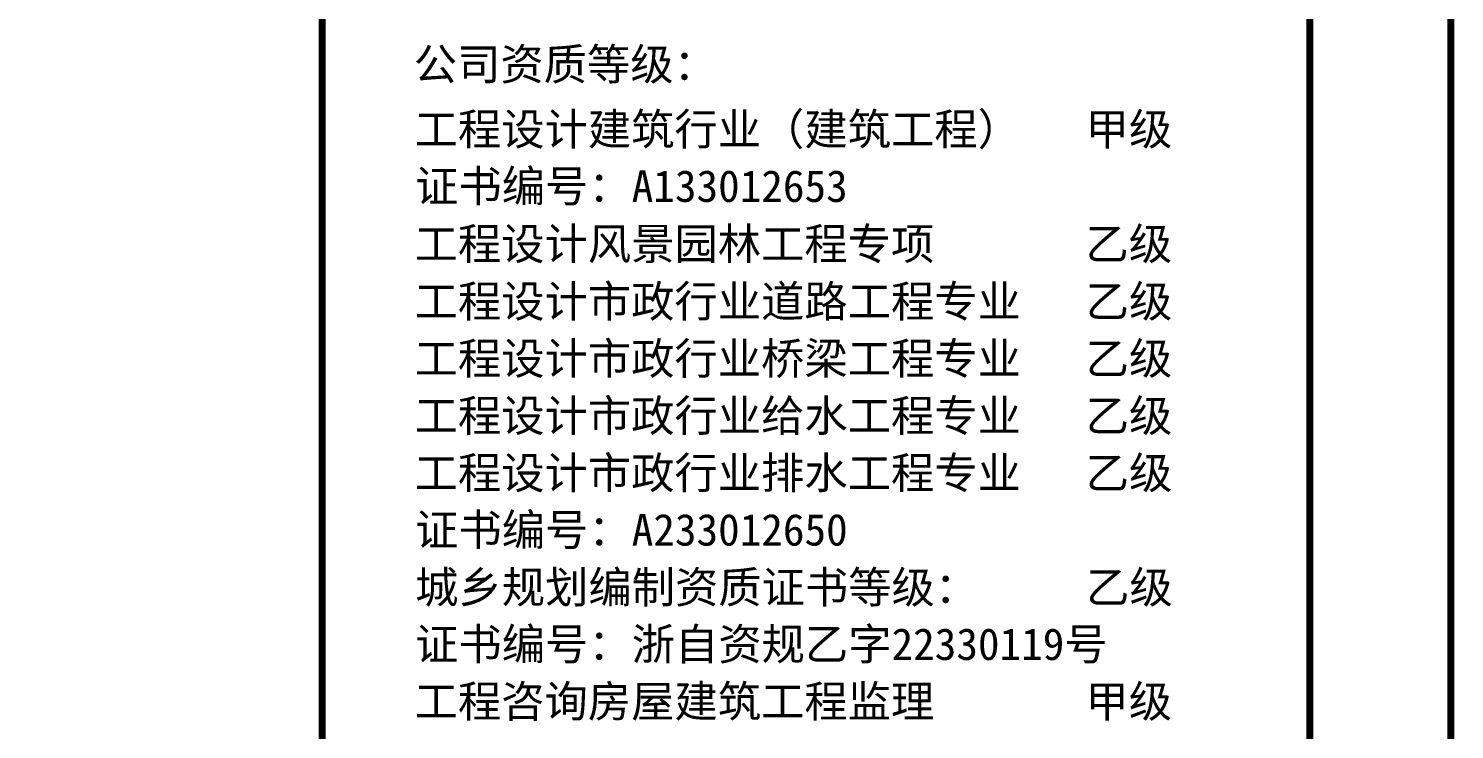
# Model space of a CAD drawing. Extents: x -160106 to 966792, y -663931 to 1550022.
# Drawn here: x -56699.2 to -56396.1, y -112262.2 to -112113.3 of the extents above; entities that cross this region are included whole.
import ezdxf
from ezdxf.enums import TextEntityAlignment as Align

# ---------------------------------------------------------------- set-up
doc = ezdxf.new("R2010")
doc.units = 0
doc.layers.add('0-cxFrame', color=155, linetype='Continuous')
doc.layers.add('0-cxText', color=131, linetype='Continuous', lineweight=25)
doc.styles.add('cx_biaoti', font='')
doc.styles.add('cx_tuming', font='simhei.ttf')
doc.styles.add('cx_tuqian1', font='')
doc.styles.add('黑体', font='simhei.ttf', dxfattribs={"height": 12})
doc.styles.get('cx_biaoti').set_extended_font_data('SimSun')
doc.styles.get('cx_tuqian1').set_extended_font_data('SimSun')

# ---------------------------------------------------------------- blocks, each defined once
blk = doc.blocks.new('zjcx_TT(Dragon)')
at = {"layer": '0-cxFrame', "const_width": 30}
blk.add_lwpolyline([(-7000, -10200), (0, -10200), (0, 0), (-7000, 0)], close=True, dxfattribs=at)
at = {"color": 7, "style": 'cx_biaoti'}
for s, p in [('公司资质等级：', (-6350, -4700)), ('工程设计建筑行业（建筑工程）   甲级', (-6344, -5160)), ('证书编号：A133012653', (-6340, -5563)), ('工程设计风景园林工程专项       乙级', (-6344, -5972)), ('工程设计市政行业道路工程专业   乙级', (-6344, -6379)), ('工程设计市政行业桥梁工程专业   乙级', (-6344, -6784)), ('工程设计市政行业给水工程专业   乙级', (-6344, -7189)), ('工程设计市政行业排水工程专业   乙级', (-6344, -7594)), ('证书编号：A233012650', (-6340, -7997)), ('城乡规划编制资质证书等级：     乙级', (-6340, -8404)), ('证书编号：浙自资规乙字22330119号', (-6340, -8807)), ('工程咨询房屋建筑工程监理       甲级', (-6344, -9212))]:
    blk.add_text(s, height=225, dxfattribs=at).set_placement(p)
blk = doc.blocks.new('zjcx_T2(Dragon)')
at = {"layer": '0-cxFrame', "const_width": 50}
blk.add_lwpolyline([(-7000, 40000), (0, 40000), (0, 0), (-7000, 0)], close=True, dxfattribs=at)
at = {"layer": '0-cxFrame'}
blk.add_blockref('zjcx_TT(Dragon)', (0, 40000), dxfattribs=at)
blk = doc.blocks.new('TK22.A2 L(Dragon)')
at = {"layer": '0-cxFrame', "color": 7, "const_width": 0.5}
blk.add_lwpolyline([(0, 0), (-594, 0), (-594, 420), (0, 420)], close=True, dxfattribs=at)
at = {"layer": '0-cxFrame', "const_width": 0.5}
for points in [[(-80, 10), (-574, 10), (-574, 410), (-80, 410)], [(-10, 10), (-80, 10), (-80, 410), (-10, 410)]]:
    blk.add_lwpolyline(points, close=True, dxfattribs=at)
at = {"layer": '0-cxFrame', "xscale": 0.01, "yscale": 0.01, "zscale": 0.01}
blk.add_blockref('zjcx_T2(Dragon)', (-10, 10), dxfattribs=at)
at = {"style": '黑体', "flags": 4}
blk.add_attdef('图幅', text='', height=3.3, dxfattribs=at).set_placement((-40, 3), align=Align.RIGHT)
at = {"layer": '0-cxText', "flags": 4}
for tag, height, style, p in [('建设单位', 3.5, 'cx_tuming', (-45, 240)), ('项目名称', 3.5, 'cx_tuming', (-45, 210)), ('子项名称', 3.5, 'cx_tuming', (-45, 180)), ('工程编号', 3.3, 'cx_tuqian1', (-35, 165)), ('图名1', 3.5, 'cx_tuming', (-45, 87)), ('图名2', 3.5, 'cx_tuming', (-45, 79)), ('图名3', 3.5, 'cx_tuming', (-45, 71)), ('出图日期', 3.3, 'cx_tuqian1', (-39, 60)), ('专业', 3.3, 'cx_tuqian1', (-55, 52)), ('图号', 3.3, 'cx_tuqian1', (-55, 44)), ('版次', 3.3, 'cx_tuqian1', (-20, 44))]:
    blk.add_attdef(tag, text='', height=height, dxfattribs=dict(at, style=style)).set_placement(p, align=Align.MIDDLE)
at = {"layer": 'Defpoints', "color": 6, "flags": 4}
for tag, height, style, p in [('tufu', 3.3, '黑体', (-12, 12)), ('dwfname', 4, 'cx_tuqian1', (-80, 3))]:
    blk.add_attdef(tag, text='', height=height, dxfattribs=dict(at, style=style)).set_placement(p, align=Align.RIGHT)

msp = doc.modelspace()

# ---------------------------------------------------------------- block references
at = {"layer": '0-cxFrame', "xscale": 3, "yscale": 3, "zscale": 3}
msp.add_blockref('TK22.A2 L(Dragon)', (-56396.82, -113213.24), dxfattribs=at)

doc.saveas('drawing.dxf')
